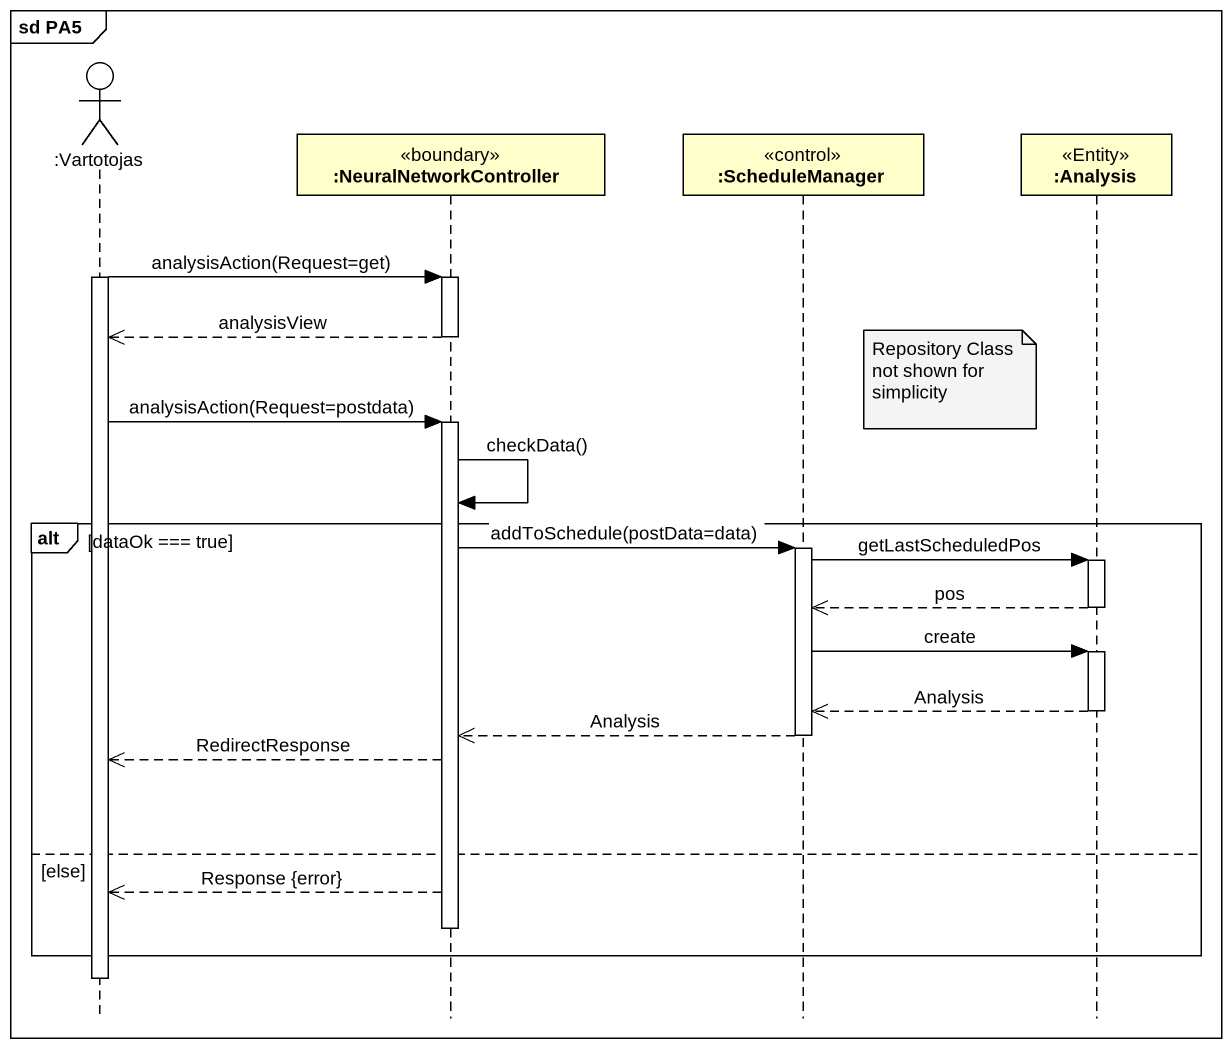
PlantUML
@startuml
mainframe sd PA5
hide footbox
actor ":Vartotojas" as Vartotojas
participant ":NeuralNetworkController" as NeuralNetworkController <<boundary>>
participant ":ScheduleManager" as ScheduleManager <<control>>
participant ":Analysis" as Analysis <<Entity>>

activate Vartotojas
Vartotojas -> NeuralNetworkController : analysisAction(Request=get)
activate NeuralNetworkController
NeuralNetworkController -->> Vartotojas : analysisView
deactivate NeuralNetworkController
note right of ScheduleManager : Repository Class not shown for simplicity
Vartotojas -> NeuralNetworkController : analysisAction(Request=postdata)
activate NeuralNetworkController
NeuralNetworkController -> NeuralNetworkController : checkData()
alt dataOk === true
  NeuralNetworkController -> ScheduleManager : addToSchedule(postData=data)
  activate ScheduleManager
  ScheduleManager -> Analysis : getLastScheduledPos
  activate Analysis
  Analysis -->> ScheduleManager : pos
  deactivate Analysis
  ScheduleManager -> Analysis : create
  activate Analysis
  Analysis -->> ScheduleManager : Analysis
  deactivate Analysis
  ScheduleManager -->> NeuralNetworkController : Analysis
  deactivate ScheduleManager
  NeuralNetworkController -->> Vartotojas : RedirectResponse
else else
  NeuralNetworkController -->> Vartotojas : Response {error}
  deactivate NeuralNetworkController
end
deactivate Vartotojas
@enduml
